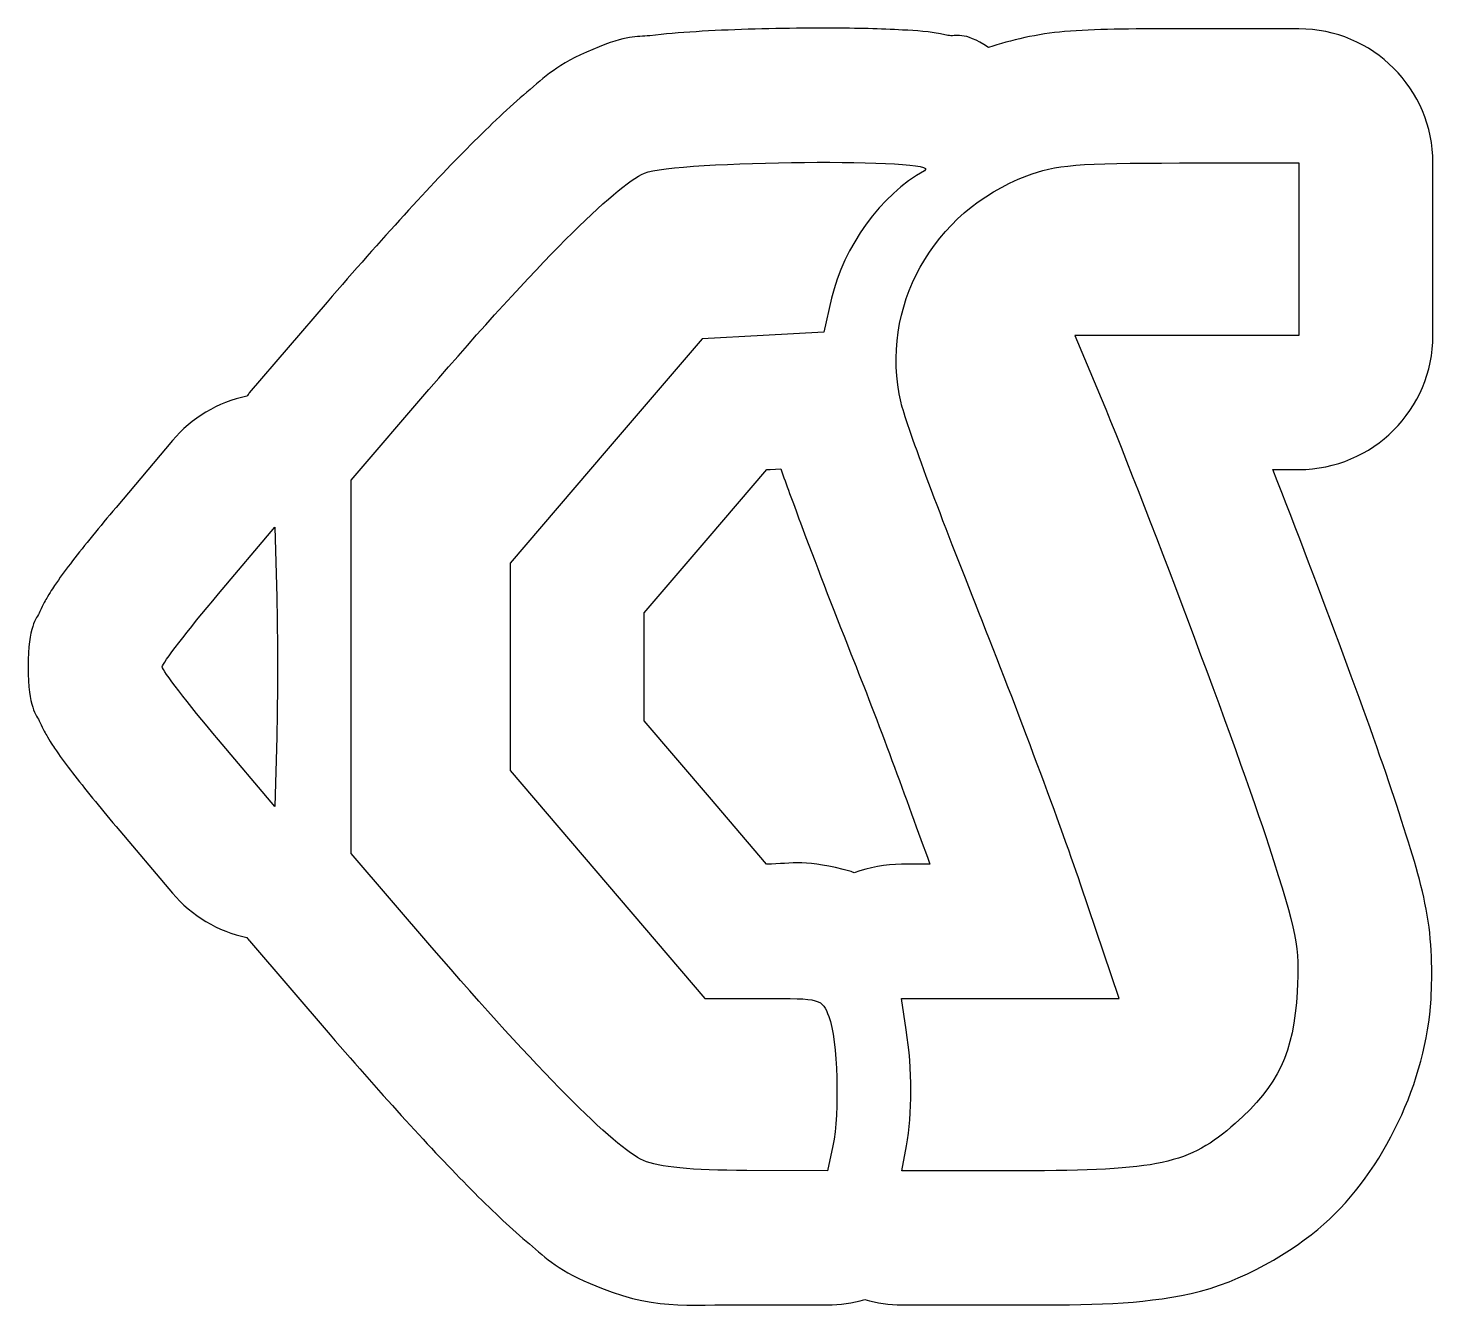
# Model space of a CAD drawing. Extents: x 12.1 to 71.9, y 152 to 206.6.
import ezdxf

# ---------------------------------------------------------------- set-up
doc = ezdxf.new("R2010")
doc.units = 0
doc.layers.add('Layer_1', color=7, linetype='CONTINUOUS')

msp = doc.modelspace()

# ---------------------------------------------------------------- linework, layer by layer
at = {"layer": 'Layer_1', "color": 7}
for points in [[(46.247513, 206.601798), (46.247513, 206.601798)], [(66.200954, 206.572032), (61.124262, 206.572032)], [(45.150594, 200.887348), (45.150594, 200.887348)], [(61.124262, 200.86144), (66.200954, 200.86144), (66.200954, 197.192551), (66.200954, 193.523662), (61.429635, 193.523662), (56.657765, 193.523662), (57.599241, 191.292343)], [(61.124262, 200.86144), (61.124262, 200.86144)], [(71.911546, 193.523662), (71.911546, 197.192551)], [(46.304287, 195.102343), (45.981826, 193.664774), (43.386155, 193.523662), (40.790481, 193.382551), (36.70377, 188.604619), (32.617063, 183.827235), (32.617063, 179.414758), (32.617063, 175.002279), (36.762202, 170.152135), (40.907341, 165.30144), (43.40159, 165.30144)], [(29.286618, 167.471577), (25.843728, 171.475605), (25.843728, 179.414758), (25.843728, 187.353359), (29.158737, 191.214622)], [(18.234753, 189.043385), (15.835864, 186.20187)], [(41.04349, 184.892734), (43.541597, 187.813074), (43.695936, 187.82134), (44.145731, 187.845594), (44.145731, 187.845594)], [(65.09687, 187.813074), (66.200954, 187.813074)], [(20.199284, 182.518099), (22.598173, 185.359614), (22.598173, 185.359614)], [(22.598173, 185.359614), (22.678099, 182.385808)], [(43.534982, 171.01644), (41.103573, 173.862366), (38.327652, 177.110126), (38.327652, 179.414758), (38.327652, 181.717734)], [(22.678099, 176.439298), (22.598173, 173.466042), (20.199284, 176.307006)], [(50.491319, 171.012032), (49.278647, 171.012032)], [(49.484799, 163.960885), (49.278647, 165.30144), (53.915468, 165.30144), (58.552292, 165.30144), (56.903056, 170.169774)], [(46.361615, 159.021996), (46.137822, 157.963662), (42.693277, 157.974686)], [(54.314547, 157.963662), (49.303452, 157.963662), (49.49748, 159.021996)], [(49.303452, 152.253074), (54.314547, 152.253074)]]:
    msp.add_lwpolyline(points, dxfattribs=at)
for points in [[(40.534167, 206.450764), (39.834064, 206.407606), (39.192954, 206.356208), (38.571842, 206.280437)], [(45.100985, 206.597937), (43.545102, 206.584419), (41.934376, 206.537082), (40.534167, 206.450764)], [(46.247513, 206.601798), (45.872967, 206.602678), (45.489941, 206.601318), (45.100985, 206.597937)], [(49.32991, 206.521319), (48.419382, 206.575738), (47.371147, 206.599154), (46.247513, 206.601798)], [(51.259715, 206.293117), (50.375843, 206.480033), (49.936925, 206.48504), (49.32991, 206.521319)], [(52.987773, 205.773871), (51.913742, 206.502823), (51.60076, 206.220993), (51.259715, 206.293117)], [(56.230574, 206.454622), (55.084972, 206.359067), (53.923164, 206.087897), (52.987773, 205.773871)], [(61.124262, 206.572032), (58.925277, 206.572032), (57.528443, 206.562888), (56.230574, 206.454622)], [(71.911546, 200.86144), (71.911155, 204.015151), (69.354665, 206.571642), (66.200954, 206.572032)], [(38.571842, 206.280437), (37.950727, 206.204669), (37.667475, 206.338101), (36.137675, 205.698907)], [(36.137675, 205.698907), (34.615399, 205.062854), (34.094795, 204.516599), (33.334743, 203.875486)], [(33.334743, 203.875486), (32.574693, 203.234373), (31.796061, 202.497725), (30.930895, 201.629285)], [(30.930895, 201.629285), (29.20056, 199.892399), (27.146628, 197.637353), (24.826185, 194.934774)], [(29.158737, 191.214622), (33.670934, 196.469896), (37.10016, 199.912121), (38.339228, 200.429841)], [(38.339228, 200.429841), (38.987479, 200.700698), (42.211207, 200.86181), (45.150594, 200.887348)], [(45.150594, 200.887348), (48.089981, 200.912887), (50.745339, 200.802944), (50.255952, 200.533467)], [(50.255952, 200.533467), (48.437566, 199.532199), (46.790895, 197.269406), (46.304287, 195.102343)], [(54.617716, 200.318493), (55.836493, 200.7816), (56.796525, 200.86144), (61.124262, 200.86144)], [(71.911546, 197.192551), (71.911546, 197.192551), (71.911546, 200.86144), (71.911546, 200.86144)], [(49.264866, 190.657896), (48.331191, 194.70176), (50.596698, 198.790629), (54.617716, 200.318493)], [(24.825634, 194.934774), (24.825634, 194.934774), (21.510625, 191.073511), (21.510625, 191.073511)], [(24.826185, 194.934774), (24.826001, 194.934774), (24.825817, 194.934774), (24.825634, 194.934774)], [(66.200954, 187.813074), (69.354664, 187.813464), (71.911154, 190.369953), (71.911546, 193.523662)], [(21.40424, 190.936258), (20.167332, 190.673564), (19.052574, 190.007811), (18.234753, 189.043385)], [(21.510625, 191.073511), (21.47447, 191.028301), (21.439004, 190.982545), (21.40424, 190.936258)], [(57.599241, 191.292343), (59.49109, 186.806624), (63.633723, 175.777825), (64.923789, 171.792551)], [(52.433251, 182.093662), (50.882017, 185.974218), (49.456467, 189.828078), (49.264866, 190.657896)], [(44.145731, 187.845594), (44.37411, 187.166147), (44.627303, 186.499775), (44.983025, 185.538207)], [(70.357119, 173.551479), (69.320814, 176.752821), (67.101463, 182.666401), (65.09687, 187.813074)], [(15.835864, 186.20187), (15.130204, 185.366136), (14.49292, 184.581773), (13.985434, 183.924799)], [(44.983025, 185.538207), (45.578886, 183.927509), (46.336887, 181.959138), (47.130561, 179.973688)], [(38.327652, 181.717734), (38.327652, 181.717734), (41.04349, 184.892184), (41.04349, 184.892184)], [(41.04349, 184.892184), (41.04349, 184.892367), (41.04349, 184.892551), (41.04349, 184.892734)], [(13.985434, 183.924799), (13.731653, 183.596267), (13.515862, 183.310283), (13.294761, 182.991042)], [(13.294761, 182.991042), (13.184211, 182.83142), (13.076679, 182.676497), (12.912769, 182.394627)], [(17.800395, 179.412551), (17.800395, 179.558091), (18.879895, 180.955525), (20.199284, 182.518099)], [(12.912769, 182.394627), (12.830814, 182.253691), (12.734088, 182.089932), (12.589757, 181.763485)], [(22.678099, 182.385808), (22.722154, 180.750465), (22.722154, 178.07464), (22.678099, 176.439298)], [(56.903056, 170.169774), (55.995937, 172.847357), (53.984485, 178.213107), (52.433251, 182.093662)], [(12.589757, 181.763485), (12.445426, 181.437039), (12.089805, 181.186561), (12.089805, 179.412551)], [(47.130561, 179.973688), (48.292966, 177.065823), (49.499162, 173.758983), (50.491319, 171.012032)], [(12.089805, 179.412551), (12.089805, 177.638545), (12.445425, 177.388064), (12.589757, 177.061618)], [(20.199284, 176.307006), (18.879895, 177.86958), (17.800395, 179.267012), (17.800395, 179.412551)], [(12.589757, 177.061618), (12.734089, 176.735174), (12.830814, 176.571412), (12.912769, 176.430478)], [(12.912769, 176.430478), (13.076679, 176.148609), (13.184211, 175.99368), (13.294761, 175.834064)], [(13.294761, 175.834064), (13.515862, 175.51482), (13.731654, 175.228836), (13.985434, 174.900303)], [(13.985434, 174.900303), (14.492994, 174.243237), (15.130082, 173.458551), (15.835864, 172.622683)], [(71.624362, 169.104275), (71.360428, 170.462585), (70.969522, 171.659642), (70.357119, 173.551479)], [(15.835864, 172.622683), (15.835864, 172.622683), (18.234753, 169.781718), (18.234753, 169.781718)], [(64.923789, 171.792551), (66.127636, 168.07363), (66.23753, 167.507241), (66.130399, 165.583662)], [(47.136073, 170.703351), (45.221714, 171.234629), (44.66467, 171.034525), (43.534982, 171.01644)], [(47.269465, 170.639408), (47.230081, 170.65177), (47.173871, 170.692861), (47.136073, 170.703351)], [(49.278647, 171.012032), (48.591965, 171.009619), (47.911346, 170.883391), (47.269465, 170.639408)], [(18.234753, 169.781718), (19.053084, 168.817184), (20.168461, 168.151602), (21.405894, 167.889395)], [(71.832171, 165.266162), (71.893495, 166.367272), (71.888296, 167.745964), (71.624362, 169.104275)], [(21.405894, 167.889395), (21.441023, 167.843101), (21.476856, 167.797346), (21.513381, 167.752145)], [(21.513381, 167.752145), (21.513381, 167.752145), (24.956272, 163.748117), (24.956272, 163.748117)], [(38.292924, 158.400777), (37.08761, 158.923957), (33.721429, 162.31431), (29.286618, 167.471577)], [(43.40159, 165.30144), (45.860874, 165.30144), (45.899397, 165.290908), (46.189635, 164.527536)], [(66.130399, 165.583662), (65.986268, 162.996294), (65.322027, 161.584345), (63.49063, 159.972292)], [(67.263699, 155.685491), (69.82243, 157.937766), (71.640263, 161.821135), (71.832171, 165.266162)], [(46.189635, 164.527536), (46.559402, 163.555012), (46.657243, 160.420003), (46.361615, 159.021996)], [(49.49748, 159.021996), (49.748657, 160.392859), (49.743682, 162.278784), (49.484799, 163.960885)], [(24.956272, 163.748117), (24.956455, 163.748117), (24.956639, 163.748117), (24.956823, 163.748117)], [(24.956823, 163.748117), (27.236593, 161.096959), (29.253287, 158.882268), (30.948534, 157.174874)], [(63.49063, 159.972292), (61.529496, 158.246017), (60.239803, 157.963662), (54.314547, 157.963662)], [(42.693277, 157.974686), (40.304802, 157.982337), (38.95609, 158.11293), (38.292924, 158.400777)], [(30.948534, 157.174874), (31.796155, 156.321177), (32.55796, 155.596464), (33.298915, 154.965605)], [(61.610435, 152.742001), (63.798312, 153.220932), (65.933007, 154.514159), (67.263699, 155.685491)], [(33.298915, 154.965605), (34.039872, 154.334742), (34.541926, 153.803238), (36.019161, 153.162027)], [(36.019161, 153.162027), (38.697766, 151.999378), (40.08534, 152.272392), (42.675088, 152.264097)], [(54.314547, 152.253074), (57.367887, 152.253074), (59.422558, 152.263064), (61.610435, 152.742001)], [(42.675088, 152.264097), (42.675088, 152.264097), (46.119632, 152.253074), (46.119632, 152.253074)], [(46.119632, 152.253074), (46.662834, 152.252604), (47.203326, 152.329631), (47.724771, 152.481826)], [(47.724771, 152.481826), (48.237706, 152.332101), (48.769115, 152.255099), (49.303452, 152.253074)]]:
    msp.add_open_spline(points, degree=3, dxfattribs=at)

doc.saveas('drawing.dxf')
